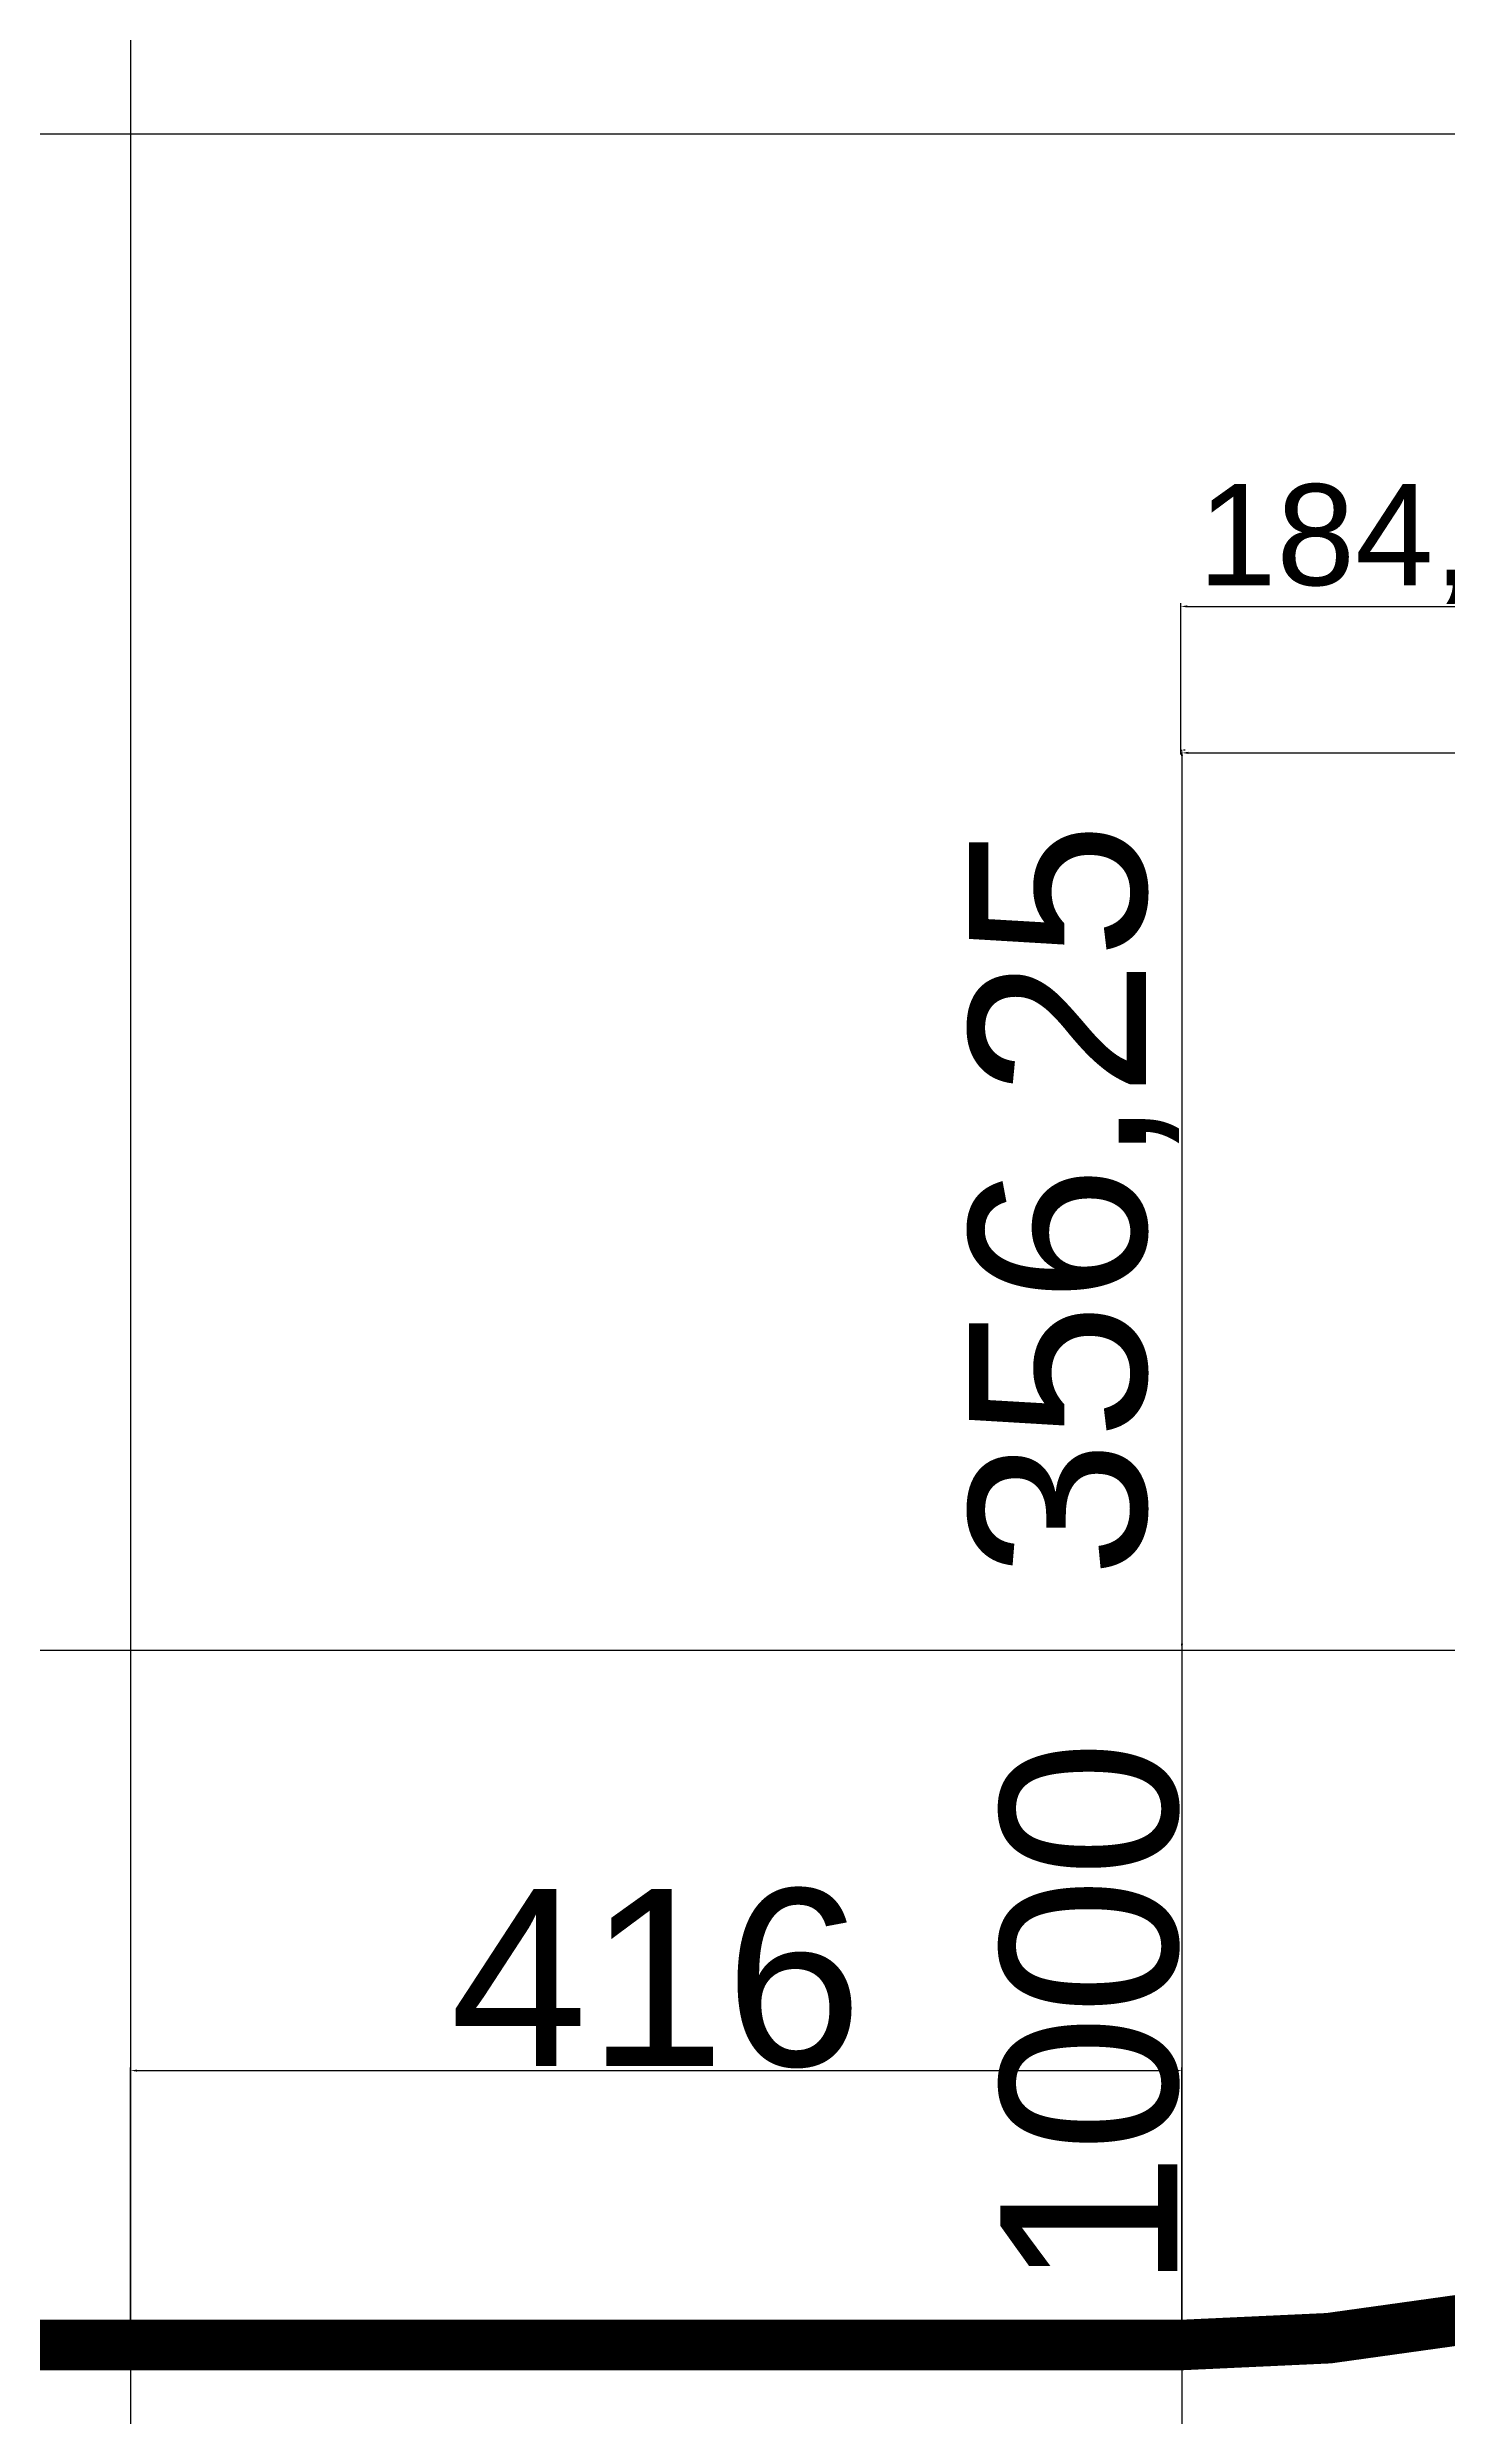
# Model space of a CAD drawing. Header units: millimetres. Extents: x 0 to 6090, y -6000 to 101.
# Drawn here: x 4167 to 4721, y -5103 to -4166 of the extents above; entities that cross this region are included whole.
import ezdxf

# ---------------------------------------------------------------- set-up
doc = ezdxf.new("R2010")
doc.units = ezdxf.units.MM
doc.layers.add('high_way', color=7, linetype='Continuous', lineweight=40)
doc.styles.get("Standard").update_dxf_attribs({"font": 'arial.ttf'})
doc.dimstyles.new('ISO-25', dxfattribs={"dimtxt": 2.5, "dimasz": 2.5, "dimexe": 1.25, "dimexo": 0.625, "dimtad": 1, "dimtxsty": 'Standard', "dimcen": 2.5, "dimadec": 0, "dimazin": 0, "dimtfac": 1, "dimtmove": 0, "dimatfit": 3, "dimfxl": 1, "dimarcsym": 0})

# ---------------------------------------------------------------- blocks, each defined once
blk = doc.blocks.new('*U1')
at = {"layer": 'Defpoints'}
blk.add_line((0, 3000), (0, -3000), dxfattribs=at)
blk = doc.blocks.new('*U2')
at = {"layer": 'Defpoints', "color": 0, "linetype": 'ByBlock', "lineweight": -2, "transparency": 16777216}
for p in [(4200, 20), (4200, 10), (4200, 0)]:
    blk.add_blockref('*U1', p, dxfattribs=at)
blk = doc.blocks.new('*U3')
at = {"layer": 'Defpoints'}
blk.add_line((-3000, 0), (3000, 0), dxfattribs=at)
blk = doc.blocks.new('*U4')
at = {"layer": 'Defpoints', "color": 0, "linetype": 'ByBlock', "lineweight": -2, "transparency": 16777216}
for p in [(0, 1800), (10, 1800), (20, 1800), (30, 1800), (40, 1800), (50, 1800), (60, 1800), (70, 1800), (80, 1800), (90, 1800), (0, 1200), (10, 1200), (20, 1200), (30, 1200), (40, 1200), (50, 1200), (60, 1200), (70, 1200), (80, 1200), (90, 1200)]:
    blk.add_blockref('*U3', p, dxfattribs=at)
blk = doc.blocks.new('*D54')
at = {"layer": 'Defpoints', "color": 0, "lineweight": -2, "transparency": 16777216}
for p, q in [((4200, -5074.38), (4200, -4965.18)), ((4202.5, -4966.43), (4613.5, -4966.43)), ((4616, -5074.38), (4616, -4965.18))]:
    blk.add_line(p, q, dxfattribs=at)
at = {"layer": 'Defpoints', "color": 0, "transparency": 16777216}
for p in [(4616, -4966.43), (4200, -5075), (4616, -5075)]:
    blk.add_point(p, dxfattribs=at)
for points in [[(4202.5, -4966.01), (4202.5, -4966.85), (4200, -4966.43)], [(4613.5, -4966.01), (4613.5, -4966.85), (4616, -4966.43)]]:
    blk.add_solid(points, dxfattribs=at)
at = {"layer": 'Defpoints', "color": 0, "transparency": 16777216, "insert": (4408, -4930.07), "char_height": 2.5, "attachment_point": 5}
blk.add_mtext('{\\H28x;416}', dxfattribs=at)
blk = doc.blocks.new('*D55')
at = {"layer": 'Defpoints', "color": 0, "lineweight": -2, "transparency": 16777216}
for p, q in [((4616, -4444.38), (4616, -4443.75)), ((5246, -4444.38), (5246, -4443.75)), ((4618.5, -4445), (5243.5, -4445))]:
    blk.add_line(p, q, dxfattribs=at)
at = {"layer": 'Defpoints', "color": 0, "transparency": 16777216}
for p in [(4616, -4445), (5246, -4445), (5246, -4445)]:
    blk.add_point(p, dxfattribs=at)
for points in [[(4618.5, -4444.58), (4618.5, -4445.42), (4616, -4445)], [(5243.5, -4444.58), (5243.5, -4445.42), (5246, -4445)]]:
    blk.add_solid(points, dxfattribs=at)
at = {"layer": 'Defpoints', "color": 0, "transparency": 16777216, "insert": (4931, -4408.61), "char_height": 2.5, "attachment_point": 5}
blk.add_mtext('{\\H28x;630}', dxfattribs=at)
blk = doc.blocks.new('*D56')
at = {"layer": 'Defpoints', "color": 0, "lineweight": -2, "transparency": 16777216}
for p, q in [((4616.63, -4443.75), (4617.25, -4443.75)), ((4616, -4446.25), (4616, -4797.5)), ((4616.63, -4800), (4617.25, -4800))]:
    blk.add_line(p, q, dxfattribs=at)
at = {"layer": 'Defpoints', "color": 0, "transparency": 16777216}
for p in [(4616, -4443.75), (4616, -4800), (4616, -4800)]:
    blk.add_point(p, dxfattribs=at)
for points in [[(4615.58, -4446.25), (4616.42, -4446.25), (4616, -4443.75)], [(4615.58, -4797.5), (4616.42, -4797.5), (4616, -4800)]]:
    blk.add_solid(points, dxfattribs=at)
at = {"layer": 'Defpoints', "color": 0, "transparency": 16777216, "insert": (4573.31, -4621.88), "char_height": 2.5, "attachment_point": 5, "rotation": 90}
blk.add_mtext('{\\H28x;356,25}', dxfattribs=at)
blk = doc.blocks.new('*D57')
at = {"layer": 'Defpoints', "color": 0, "lineweight": -2, "transparency": 16777216}
for p, q in [((4615.58, -4445.62), (4615.58, -4385.8)), ((4618.08, -4387.05), (4797.5, -4387.05)), ((4800, -4445.62), (4800, -4385.8))]:
    blk.add_line(p, q, dxfattribs=at)
at = {"layer": 'Defpoints', "color": 0, "transparency": 16777216}
for p in [(4800, -4387.05), (4615.58, -4446.25), (4800, -4446.25)]:
    blk.add_point(p, dxfattribs=at)
for points in [[(4618.08, -4386.63), (4618.08, -4387.46), (4615.58, -4387.05)], [(4797.5, -4386.63), (4797.5, -4387.46), (4800, -4387.05)]]:
    blk.add_solid(points, dxfattribs=at)
at = {"layer": 'Defpoints', "color": 0, "transparency": 16777216, "insert": (4707.79, -4362.38), "char_height": 2.5, "attachment_point": 5}
blk.add_mtext('{\\H16x;184,42}', dxfattribs=at)
blk = doc.blocks.new('*D61')
at = {"layer": 'Defpoints', "color": 0, "lineweight": -2, "transparency": 16777216}
for p, q in [((4616.63, -4443.75), (4617.25, -4443.75)), ((4616, -4446.25), (4616, -5442.5)), ((4616.63, -5445), (4617.25, -5445))]:
    blk.add_line(p, q, dxfattribs=at)
at = {"layer": 'Defpoints', "color": 0, "transparency": 16777216}
for p in [(4616, -4443.75), (4616, -5445), (4616, -5445)]:
    blk.add_point(p, dxfattribs=at)
for points in [[(4615.58, -4446.25), (4616.42, -4446.25), (4616, -4443.75)], [(4615.58, -5442.5), (4616.42, -5442.5), (4616, -5445)]]:
    blk.add_solid(points, dxfattribs=at)
at = {"layer": 'Defpoints', "color": 0, "transparency": 16777216, "insert": (4579.63, -4944.38), "char_height": 2.5, "width": 7.222, "attachment_point": 5, "rotation": 90}
blk.add_mtext('{\\H28x;1000}', dxfattribs=at)

msp = doc.modelspace()

# ---------------------------------------------------------------- linework, layer by layer
at = {"layer": 'high_way', "const_width": 20}
for points in [[(2915, -5445), (4616, -5445, 0.4142136), (5616, -4445), (5616, -1426)], [(2915, -5075), (4616, -5075, 0.4142136), (5246, -4445), (5246, -4375)]]:
    msp.add_lwpolyline(points, format="xyb", dxfattribs=at)
msp.add_lwpolyline([(2915, -5075), (4616, -5075)], dxfattribs=at)

# ---------------------------------------------------------------- block references
at = {"layer": 'Defpoints'}
for name, p in [('*U2', (0, -3000)), ('*U4', (3000, -6000))]:
    msp.add_blockref(name, p, dxfattribs=at)

# ---------------------------------------------------------------- dimensions: what is measured, and where the dimension line sits
for base, p1, p2, text, picture, middle in [((4800, -4387.047), (4615.583, -4446.25), (4800, -4446.25), '{\\H16x;<>}', '*D57', (4707.792, -4362.384)), ((5246, -4445), (4616, -4445), (5246, -4445), '{\\H28x;<>}', '*D55', (4931, -4408.611)), ((4616, -4966.431), (4200, -5075), (4616, -5075), '{\\H28x;<>}', '*D54', (4408, -4930.066))]:
    dim = msp.add_linear_dim(base=base, p1=p1, p2=p2, text=text, dimstyle='ISO-25', dxfattribs=at)
    dim.commit()
    dim.dimension.update_dxf_attribs({"geometry": picture, "text_midpoint": middle})
dim = msp.add_linear_dim(base=(4616, -4800), p1=(4616, -4443.75), p2=(4616, -4800), angle=90, text='{\\H28x;<>}', dimstyle='ISO-25', dxfattribs=at)
dim.commit()
dim.dimension.update_dxf_attribs({"geometry": '*D56', "text_midpoint": (4573.308, -4621.875)})
dim = msp.add_aligned_dim(p1=(4616, -4443.75), p2=(4616, -5445), distance=0, text='{\\H28x;1000}', dimstyle='ISO-25', dxfattribs=at)
dim.commit()
dim.dimension.update_dxf_attribs({"geometry": '*D61', "text_midpoint": (4579.635, -4944.375)})

doc.saveas('drawing.dxf')
